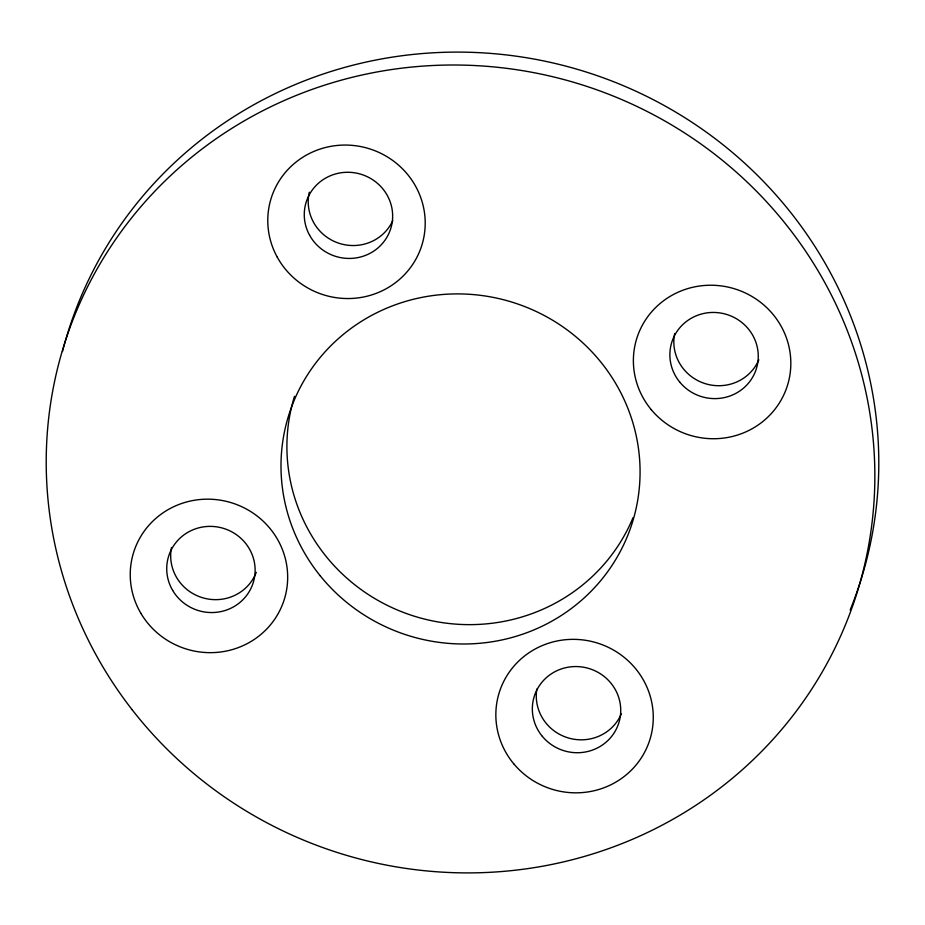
<?xml version="1.0" encoding="UTF-8"?>
<svg xmlns="http://www.w3.org/2000/svg" width="925" height="925" viewBox="0 0 925 925"><rect width="100%" height="100%" fill="white"/><g stroke="black" fill="none" stroke-linecap="round" stroke-linejoin="round"><path stroke-width="1.39" d="M62.495 351.512A415.371 402.861 17 0 1 590.566 73.422A415.371 402.861 17 0 1 850.179 609.968M633.058 517.584A179.993 174.571 17 0 1 407.092 613.784A179.993 174.571 17 0 1 294.508 396.328M256.271 572.332A44.307 42.966 17 0 1 202.818 597.816A44.307 42.966 17 0 1 171.507 547.507M621.311 713.892A44.307 42.966 17 0 1 568.366 737.965A44.307 42.966 17 0 1 536.87 689.009M758.858 359.779A44.307 42.966 17 0 1 705.208 383.644A44.307 42.966 17 0 1 674.672 333.52M392.778 220.659A44.307 42.966 17 0 1 338.469 243.102A44.307 42.966 17 0 1 309.308 192.203M132.194 709.81A415.371 402.861 17 0 0 843.542 629.358A415.371 402.861 17 0 0 405.844 67.687A415.371 402.861 17 0 0 132.194 709.81M320.2 575.778A179.993 174.571 17 0 0 627.682 535.621A179.993 174.571 17 0 0 433.709 295.445A179.993 174.571 17 0 0 320.2 575.778M140.866 613.287A78.926 76.544 17 0 0 277.211 615.287A78.926 76.544 17 0 0 208.784 499.176A78.926 76.544 17 0 0 140.866 613.287M277.303 257.254A78.926 76.544 17 0 0 413.602 263.035A78.926 76.544 17 0 0 348.575 145.132A78.926 76.544 17 0 0 277.303 257.254M513.722 763.772A78.926 76.544 17 0 0 648.24 744.336A78.926 76.544 17 0 0 561.729 640.169A78.926 76.544 17 0 0 513.722 763.772M651.258 409.659A78.926 76.544 17 0 0 785.788 390.234A78.926 76.544 17 0 0 699.265 286.056A78.926 76.544 17 0 0 651.258 409.659M172.698 590.451A44.307 42.966 17 0 0 249.241 591.572A44.307 42.966 17 0 0 210.831 526.383A44.307 42.966 17 0 0 172.698 590.451M542.374 736.404A44.307 42.966 17 0 0 617.9 725.501A44.307 42.966 17 0 0 569.326 667.018A44.307 42.966 17 0 0 542.374 736.404M309.621 235.262A44.307 42.966 17 0 0 386.141 238.5A44.307 42.966 17 0 0 349.638 172.316A44.307 42.966 17 0 0 309.621 235.262M679.921 382.303A44.307 42.966 17 0 0 755.436 371.387A44.307 42.966 17 0 0 706.873 312.904A44.307 42.966 17 0 0 679.921 382.303"/></g></svg>
